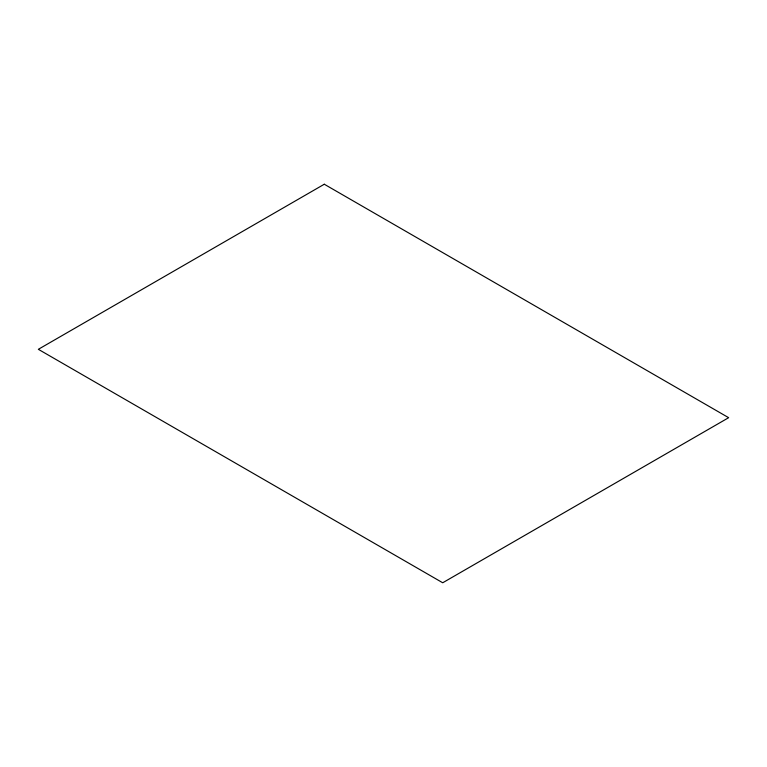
<?xml version="1.0" encoding="UTF-8"?>
<svg xmlns="http://www.w3.org/2000/svg" width="767" height="767" viewBox="0 0 767 767"><rect width="100%" height="100%" fill="white"/><g stroke="black" fill="none" stroke-linecap="round" stroke-linejoin="round"><path stroke-width="1.15" d="M324.288 184.233L38.35 349.311L442.712 582.767L728.65 417.689L324.288 184.233"/></g></svg>
